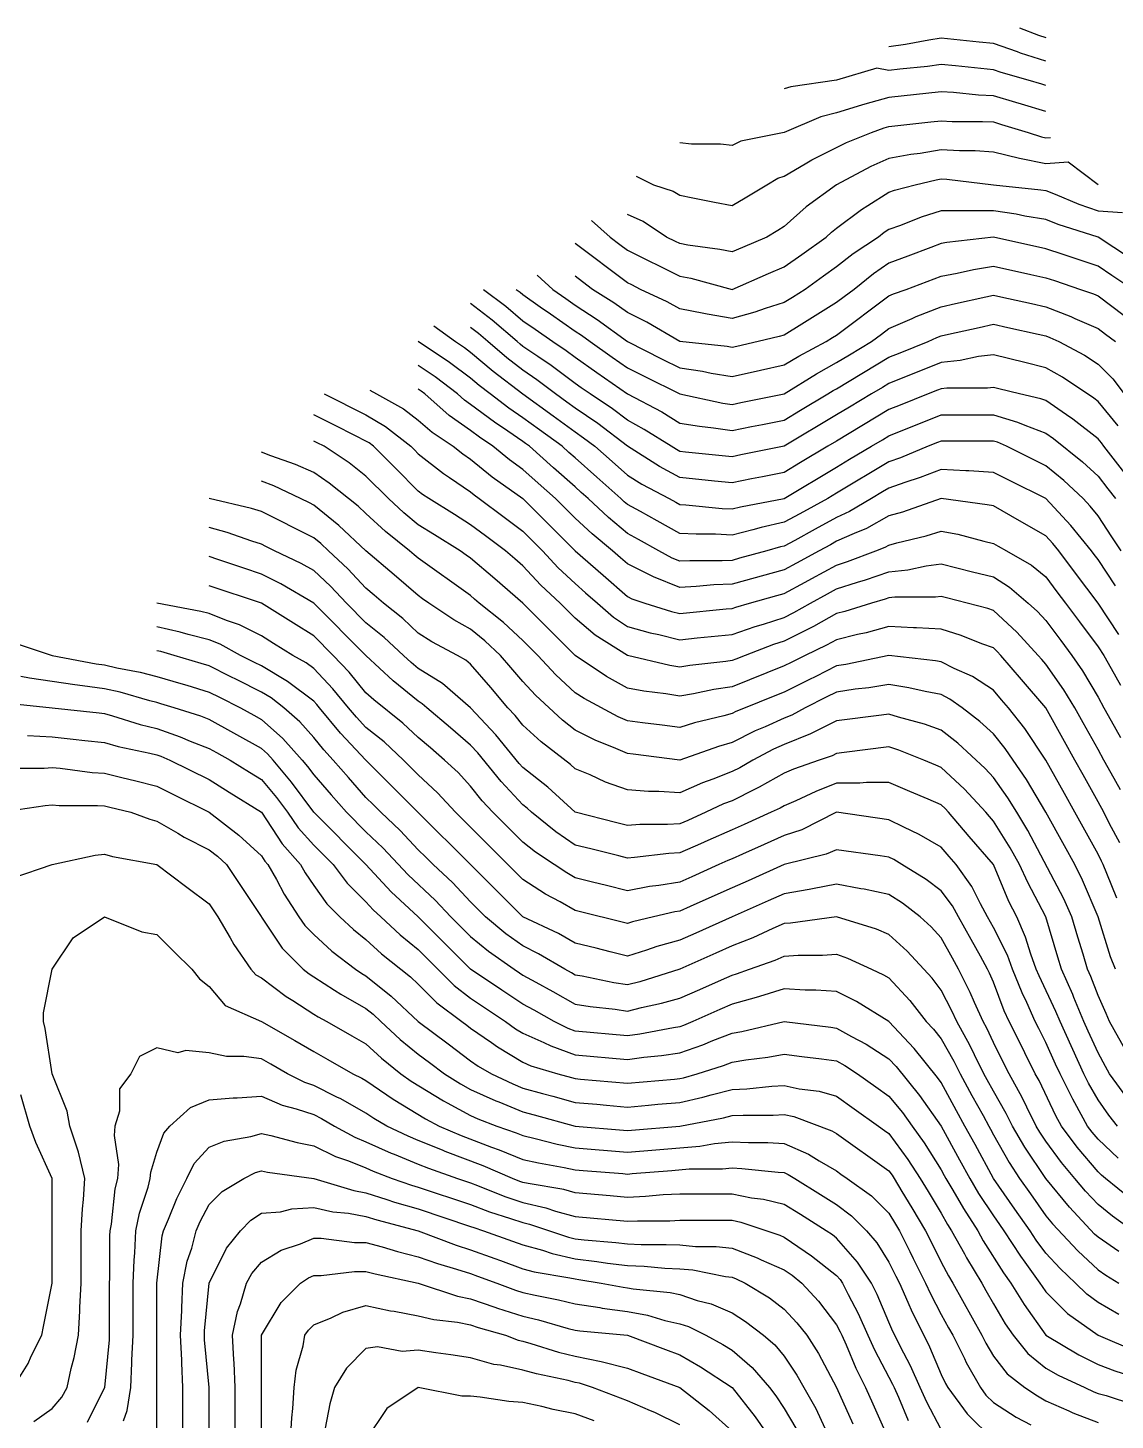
# Model space of a CAD drawing. Header units: inches. Extents: x 794995 to 811195, y 2485918 to 2508058.
# Drawn here: x 803681 to 804305, y 2507260 to 2508058 of the extents above; entities that cross this region are included whole.
import ezdxf

# ---------------------------------------------------------------- set-up
doc = ezdxf.new("R2010")
doc.units = ezdxf.units.IN
doc.header["$MEASUREMENT"] = 0
doc.layers.add('contour', color=7, linetype='Continuous')

msp = doc.modelspace()

# ---------------------------------------------------------------- linework, layer by layer
at = {"layer": 'contour'}
for points in [[(804250.16, 2508058.36), (804261.02, 2508054.22), (804265.16, 2508052.91)], [(804265.16, 2508039.27), (804250.68, 2508043.88), (804249.01, 2508044.52), (804235.16, 2508049.36), (804226.98, 2508050.18), (804205.16, 2508052.36), (804198.1, 2508051.3), (804184.76, 2508048.76), (804175.16, 2508047.45)], [(804265.16, 2508025.36), (804262.85, 2508026.05), (804255.16, 2508028.36), (804239.6, 2508032.81), (804235.16, 2508034.36), (804213.34, 2508036.54), (804205.16, 2508037.36), (804197.33, 2508036.19), (804181.47, 2508034.68), (804175.16, 2508033.82), (804168.24, 2508035.28), (804145.16, 2508028.36), (804118.91, 2508024.61), (804115.16, 2508023.36)], [(804265.16, 2508010.36), (804251.31, 2508014.52), (804248.02, 2508015.5), (804235.16, 2508019.36), (804226.59, 2508019.79), (804212.22, 2508021.3), (804205.16, 2508021.69), (804175.16, 2508018.36), (804161.31, 2508014.52), (804159.44, 2508014.08), (804145.16, 2508009.61), (804136.16, 2508007.36), (804115.16, 2507998.36), (804090.16, 2507993.36), (804085.16, 2507990.86), (804078.49, 2507991.69), (804061.83, 2507991.69), (804055.16, 2507992.36)], [(804030.16, 2507973.36), (804040.16, 2507968.36), (804051.41, 2507964.61), (804055.16, 2507962.36), (804062.66, 2507960.86), (804075.16, 2507958.36), (804085.16, 2507956.36), (804092.66, 2507960.86), (804105.16, 2507968.36), (804111.41, 2507972.11), (804115.16, 2507973.36), (804127.16, 2507980.36), (804130.87, 2507982.65), (804145.16, 2507989.79), (804150.87, 2507992.65), (804165.16, 2507998.36), (804172.55, 2508000.97), (804175.16, 2508001.69), (804199.16, 2508004.36), (804205.16, 2508005.03), (804211.47, 2508004.68), (804228.84, 2508004.68), (804235.16, 2508004.36), (804239.77, 2508002.98), (804255.16, 2507998.36), (804262.66, 2507995.86), (804265.16, 2507995.36), (804267.97, 2507995.55)], [(804295.16, 2507968.36), (804278.02, 2507981.22), (804265.16, 2507980.36), (804250.16, 2507983.36), (804235.16, 2507987.11), (804224.57, 2507987.77), (804215.75, 2507987.77), (804205.16, 2507988.36), (804193.16, 2507986.36), (804187.79, 2507985.73), (804175.16, 2507983.36), (804164.72, 2507978.8), (804145.16, 2507968.36), (804127.79, 2507955.73), (804115.16, 2507944.36), (804111.41, 2507942.11), (804105.16, 2507938.36), (804091.16, 2507932.36), (804085.16, 2507929.79), (804078.1, 2507931.3), (804059.77, 2507933.75), (804055.16, 2507934.61), (804052.66, 2507935.86), (804047.66, 2507938.36), (804034.16, 2507947.36), (804025.16, 2507951.22)], [(804004.63, 2507947.83), (804015.16, 2507938.36), (804020.87, 2507934.08), (804025.16, 2507930.86), (804055.16, 2507915.86), (804061.47, 2507914.68), (804085.16, 2507908.36), (804106.16, 2507917.36), (804115.16, 2507921.22), (804125.16, 2507928.36), (804139.16, 2507938.36), (804142.3, 2507941.22), (804145.16, 2507943.36), (804159.44, 2507954.08), (804163.16, 2507956.36), (804175.16, 2507964.08), (804178.32, 2507965.2), (804190.16, 2507968.36), (804202.3, 2507971.22), (804205.16, 2507971.69), (804208.32, 2507971.52), (804235.16, 2507968.36), (804262.3, 2507965.5), (804265.16, 2507965.03), (804270.61, 2507962.91), (804284.05, 2507957.25), (804295.16, 2507953.36), (804309.22, 2507952.42)], [(804313.16, 2507926.36), (804295.16, 2507938.36), (804272.36, 2507945.56), (804265.16, 2507948.36), (804253.16, 2507950.36), (804248.2, 2507951.4), (804235.16, 2507953.36), (804205.16, 2507953.36), (804193.73, 2507949.79), (804181.83, 2507945.03), (804175.16, 2507942.65), (804172.55, 2507940.97), (804169.16, 2507938.36), (804154.76, 2507928.76), (804145.16, 2507921.22), (804137.66, 2507915.86), (804127.16, 2507908.36), (804119.77, 2507903.75), (804115.16, 2507900.86), (804104.25, 2507897.45), (804098.2, 2507895.32), (804085.16, 2507891.69), (804070.87, 2507894.08), (804069.01, 2507894.52), (804055.16, 2507897.11), (804047.96, 2507901.16), (804032.66, 2507908.36), (804027.66, 2507910.86), (804025.16, 2507912.11), (803995.16, 2507934.61)], [(804315.16, 2507908.36), (804303.16, 2507916.36), (804295.16, 2507921.69), (804282.66, 2507925.86), (804275.16, 2507928.36), (804265.16, 2507931.69), (804235.16, 2507938.36), (804208.32, 2507935.2), (804205.16, 2507934.61), (804199.16, 2507932.36), (804186.07, 2507927.45), (804175.16, 2507923.36), (804166.27, 2507917.25), (804155.16, 2507908.36), (804149.45, 2507904.08), (804145.16, 2507900.86), (804131.31, 2507892.21), (804125.16, 2507888.36), (804115.16, 2507882.11), (804112.3, 2507881.22), (804100.16, 2507878.36), (804087.89, 2507875.63), (804085.16, 2507875.03), (804082.3, 2507875.5), (804055.16, 2507878.36), (804036.27, 2507889.47), (804025.16, 2507895.03), (804017.42, 2507900.62), (804005.16, 2507908.36), (803999.45, 2507912.65), (803995.16, 2507915.86)], [(803973.34, 2507916.54), (803982.3, 2507908.36), (803989.87, 2507903.07), (803995.16, 2507899.36), (804007.89, 2507891.09), (804025.16, 2507878.36), (804045.16, 2507868.36), (804055.16, 2507863.36), (804068.2, 2507861.4), (804073.16, 2507860.36), (804085.16, 2507858.36), (804101.52, 2507862), (804115.16, 2507865.03), (804123.44, 2507870.09), (804139.16, 2507878.36), (804142.85, 2507880.67), (804145.16, 2507882.11), (804175.16, 2507904.61), (804177.77, 2507905.75), (804185.16, 2507908.36), (804205.16, 2507915.86), (804214.39, 2507917.59), (804223.73, 2507919.79), (804235.16, 2507921.69), (804256.59, 2507916.93), (804265.16, 2507915.03), (804270.16, 2507913.36), (804285.16, 2507908.36), (804292.55, 2507905.75), (804295.16, 2507904.61), (804325.16, 2507882.11)], [(803942.66, 2507908.36), (803955.43, 2507898.63), (803965.16, 2507890.36), (803972.22, 2507885.42), (803982.3, 2507878.36), (803990.02, 2507873.22), (803995.16, 2507869.36), (804007.51, 2507860.71), (804025.16, 2507848.36), (804044.81, 2507838.02), (804055.16, 2507831.69), (804066.59, 2507829.79), (804074.57, 2507828.95), (804085.16, 2507827.36), (804096.41, 2507829.61), (804102.66, 2507830.86), (804115.16, 2507833.36), (804124.53, 2507838.99), (804140.16, 2507848.36), (804143.22, 2507850.3), (804145.16, 2507851.36), (804175.16, 2507869.36), (804181.59, 2507871.93), (804197.66, 2507878.36), (804202.76, 2507880.76), (804205.16, 2507881.69), (804209.45, 2507882.65), (804226.98, 2507886.54), (804235.16, 2507888.36), (804243.34, 2507886.54), (804260.87, 2507882.65), (804265.16, 2507881.69), (804267.56, 2507880.76), (804272.66, 2507878.36), (804287.33, 2507870.54), (804295.16, 2507865.5), (804303.73, 2507856.93), (804310.16, 2507848.36)], [(803961.41, 2507908.36), (803963.54, 2507906.74), (803965.16, 2507905.36), (803975.16, 2507898.36), (803981.04, 2507894.24), (803995.16, 2507884.36), (803998.8, 2507882), (804003.73, 2507878.36), (804016.34, 2507869.54), (804025.16, 2507863.36), (804035.16, 2507858.36), (804055.16, 2507848.36), (804079.94, 2507843.14), (804085.16, 2507842.36), (804090.16, 2507843.36), (804115.16, 2507848.36), (804133.55, 2507859.97), (804145.16, 2507866.36), (804152.66, 2507870.86), (804165.16, 2507878.36), (804170.87, 2507882.65), (804175.16, 2507885.86), (804188.49, 2507891.69), (804190.76, 2507892.76), (804205.16, 2507898.36), (804213.34, 2507900.18), (804230.87, 2507904.08), (804235.16, 2507905.03), (804239.45, 2507904.08), (804256.98, 2507900.18), (804265.16, 2507898.36), (804279.56, 2507892.76), (804281.83, 2507891.69), (804295.16, 2507885.86), (804299.45, 2507882.65), (804305.16, 2507878.36)], [(804306.77, 2507829.97), (804295.16, 2507844.08), (804292.76, 2507845.96), (804274.76, 2507857.96), (804265.16, 2507863.36), (804253.16, 2507866.36), (804235.16, 2507870.86), (804226.59, 2507869.79), (804216.07, 2507867.45), (804205.16, 2507866.36), (804192.3, 2507861.22), (804185.16, 2507858.36), (804175.16, 2507854.36), (804171.41, 2507852.11), (804165.16, 2507848.36), (804152.66, 2507840.86), (804145.16, 2507836.36), (804115.16, 2507818.36), (804090.16, 2507813.36), (804085.16, 2507812.36), (804058.49, 2507815.03), (804055.16, 2507815.36), (804053.22, 2507816.43), (804050.16, 2507818.36), (804034.84, 2507828.04), (804025.16, 2507833.36), (804016.59, 2507839.79), (804003.73, 2507848.36), (803998.69, 2507851.89), (803995.16, 2507854.36), (803981.44, 2507864.65), (803973.73, 2507869.79), (803965.16, 2507875.63), (803963.62, 2507876.82), (803961.83, 2507878.36), (803947.47, 2507890.67), (803935.16, 2507900.18)], [(803914.16, 2507887.36), (803926.59, 2507878.36), (803931.73, 2507874.93), (803935.16, 2507872.36), (803948.13, 2507861.33), (803965.16, 2507848.36), (803982.53, 2507835.73), (803995.16, 2507826.54), (804000.02, 2507823.23), (804006.41, 2507818.36), (804016.34, 2507809.54), (804025.16, 2507801.69), (804033.44, 2507796.64), (804049.16, 2507788.36), (804053.02, 2507786.22), (804055.16, 2507785.03), (804058.69, 2507784.83), (804079.44, 2507782.65), (804085.16, 2507782.36), (804089.96, 2507783.56), (804115.16, 2507788.36), (804145.16, 2507806.36), (804152.66, 2507810.86), (804165.16, 2507818.36), (804171.41, 2507822.11), (804175.16, 2507824.36), (804185.16, 2507828.36), (804192.3, 2507831.22), (804205.16, 2507836.36), (804235.16, 2507836.36), (804249.01, 2507832.21), (804253.16, 2507830.36), (804265.16, 2507825.86), (804269.6, 2507822.81), (804286.27, 2507809.47), (804295.16, 2507801.22), (804300.78, 2507793.99), (804305.16, 2507788.36)], [(804321.83, 2507788.36), (804298.49, 2507818.36), (804297.09, 2507820.3), (804295.16, 2507822.65), (804280.76, 2507833.96), (804277.16, 2507836.36), (804265.16, 2507844.61), (804262.43, 2507845.63), (804250.16, 2507848.36), (804238.16, 2507851.36), (804235.16, 2507852.11), (804231.83, 2507851.69), (804208.49, 2507851.69), (804205.16, 2507851.36), (804203.02, 2507850.5), (804197.66, 2507848.36), (804181.59, 2507841.93), (804175.16, 2507839.36), (804145.16, 2507821.36), (804140.16, 2507818.36), (804124.53, 2507808.99), (804115.16, 2507803.36), (804102.66, 2507800.86), (804096.41, 2507799.61), (804085.16, 2507797.36), (804075.16, 2507798.36), (804055.16, 2507800.36), (804043.55, 2507806.75), (804025.16, 2507818.36), (804008.13, 2507831.33), (803995.16, 2507840.18), (803990.42, 2507843.62), (803983.91, 2507848.36), (803973.27, 2507856.47), (803965.16, 2507862), (803955.93, 2507869.13), (803945.16, 2507878.36), (803939.77, 2507882.98), (803935.16, 2507886.54)], [(804308.49, 2507758.36), (804303.16, 2507766.36), (804295.16, 2507778.36), (804290.71, 2507783.92), (804286.59, 2507788.36), (804275.5, 2507798.71), (804265.16, 2507807.11), (804242.66, 2507818.36), (804237.47, 2507820.67), (804235.16, 2507821.36), (804205.16, 2507821.36), (804203.02, 2507820.5), (804197.66, 2507818.36), (804181.83, 2507811.69), (804175.16, 2507809.36), (804145.16, 2507791.36), (804140.16, 2507788.36), (804123.98, 2507779.54), (804115.16, 2507774.72), (804101.83, 2507771.69), (804097.16, 2507770.36), (804085.16, 2507767.36), (804075.69, 2507767.83), (804064.63, 2507767.83), (804055.16, 2507768.36), (804042.3, 2507775.5), (804032.66, 2507780.86), (804025.16, 2507785.03), (804023.34, 2507786.54), (804021.41, 2507788.36), (804007.51, 2507800.71), (803995.16, 2507811.69), (803991.63, 2507814.83), (803987.66, 2507818.36), (803974.63, 2507827.83), (803965.16, 2507834.72), (803957.05, 2507840.25), (803946.41, 2507848.36), (803940.02, 2507853.23), (803935.16, 2507857.36), (803923.16, 2507866.36), (803905.16, 2507878.36)], [(804305.16, 2507738.36), (804295.16, 2507753.36), (804293.02, 2507756.22), (804291.41, 2507758.36), (804279.64, 2507772.84), (804265.16, 2507788.36), (804245.16, 2507798.36), (804235.16, 2507803.36), (804221.04, 2507804.24), (804219.28, 2507804.24), (804205.16, 2507805.03), (804193.16, 2507800.36), (804184.39, 2507797.59), (804175.16, 2507794.36), (804171.41, 2507792.11), (804165.16, 2507788.36), (804152.66, 2507780.86), (804145.16, 2507777.45), (804132.81, 2507770.71), (804121.16, 2507764.36), (804115.16, 2507761.09), (804112.94, 2507760.58), (804105.16, 2507758.36), (804089.45, 2507754.08), (804085.16, 2507752.91), (804079.44, 2507752.65), (804060.87, 2507752.65), (804055.16, 2507752.36), (804050.87, 2507754.08), (804043.16, 2507758.36), (804031.59, 2507764.79), (804025.16, 2507768.36), (804014.25, 2507777.45), (804002.66, 2507788.36), (803998.69, 2507791.89), (803995.16, 2507795.03), (803982.81, 2507806.01), (803968.91, 2507818.36), (803966.74, 2507819.94), (803965.16, 2507821.09), (803956.59, 2507826.93), (803948.87, 2507832.08), (803935.16, 2507842.36), (803931.63, 2507844.83), (803927.66, 2507848.36), (803914.89, 2507858.09), (803905.16, 2507864.72)], [(803851.16, 2507848.36), (803875.16, 2507836.36), (803886.41, 2507829.61), (803900.87, 2507818.36), (803903.02, 2507816.22), (803905.16, 2507814.08), (803919.56, 2507802.76), (803923.16, 2507800.36), (803935.16, 2507792.11), (803937.23, 2507790.43), (803940.16, 2507788.36), (803954.45, 2507777.65), (803965.16, 2507769.61), (803976.41, 2507758.36), (803985.48, 2507748.68), (803995.16, 2507739.61), (804001.16, 2507734.36), (804008.02, 2507728.36), (804017.16, 2507720.36), (804025.16, 2507715.03), (804038.2, 2507711.4), (804043.16, 2507710.36), (804055.16, 2507707.36), (804065.16, 2507708.36), (804085.16, 2507710.36), (804098.49, 2507715.03), (804103.16, 2507716.36), (804115.16, 2507720.18), (804120.61, 2507722.91), (804130.16, 2507728.36), (804139.87, 2507733.66), (804145.16, 2507736.54), (804157.16, 2507740.36), (804161.83, 2507741.69), (804175.16, 2507746.36), (804186.07, 2507747.45), (804196.59, 2507749.79), (804205.16, 2507750.86), (804223.16, 2507746.36), (804235.16, 2507743.36), (804244.39, 2507737.59), (804255.16, 2507728.36), (804260.36, 2507723.56), (804265.16, 2507718.36), (804273.73, 2507706.93), (804280.16, 2507698.36), (804286.27, 2507689.47), (804295.16, 2507674.36), (804298.49, 2507668.36), (804302.66, 2507660.86), (804308.02, 2507651.22)], [(803877.3, 2507850.5), (803881.16, 2507848.36), (803896.59, 2507839.79), (803905.16, 2507833.36), (803913.16, 2507826.36), (803925.16, 2507818.36), (803930.71, 2507813.92), (803935.16, 2507810.86), (803947.57, 2507800.78), (803965.16, 2507788.36), (803995.16, 2507758.36), (804011.16, 2507744.36), (804025.16, 2507732.11), (804027.66, 2507730.86), (804035.16, 2507728.36), (804050.36, 2507723.56), (804055.16, 2507722.36), (804081.83, 2507725.03), (804085.16, 2507725.36), (804087.38, 2507726.14), (804095.16, 2507728.36), (804110.87, 2507732.65), (804115.16, 2507733.82), (804127.16, 2507740.36), (804131.04, 2507742.48), (804145.16, 2507750.18), (804151.37, 2507752.15), (804167.66, 2507758.36), (804173.02, 2507760.5), (804175.16, 2507761.69), (804179.77, 2507762.98), (804196.59, 2507766.93), (804205.16, 2507769.61), (804214.63, 2507767.83), (804229.7, 2507763.82), (804235.16, 2507762.65), (804237.89, 2507761.09), (804242.66, 2507758.36), (804256.98, 2507750.18), (804265.16, 2507743.36), (804271.59, 2507734.79), (804276.41, 2507728.36), (804284.45, 2507717.65), (804295.16, 2507703.36), (804298.49, 2507698.36), (804302.66, 2507690.86), (804308.02, 2507681.22)], [(804307.16, 2507710.36), (804295.16, 2507728.36), (804282.3, 2507745.5), (804272.66, 2507758.36), (804269.3, 2507762.5), (804265.16, 2507766.93), (804251.52, 2507774.72), (804245.16, 2507778.36), (804235.16, 2507784.08), (804231.63, 2507784.83), (804205.16, 2507788.36), (804182.98, 2507780.54), (804175.16, 2507778.36), (804162.3, 2507771.22), (804155.16, 2507768.36), (804145.16, 2507763.82), (804141.63, 2507761.89), (804135.16, 2507758.36), (804122.22, 2507751.3), (804115.16, 2507747.45), (804085.16, 2507739.27), (804074.72, 2507738.8), (804064.63, 2507737.83), (804055.16, 2507737.36), (804040.16, 2507743.36), (804025.16, 2507750.86), (804021.16, 2507754.36), (804016.59, 2507758.36), (804004.84, 2507768.04), (803995.16, 2507777.11), (803983.91, 2507788.36), (803973.98, 2507797.18), (803965.16, 2507805.03), (803957.42, 2507810.62), (803948.02, 2507818.36), (803940.3, 2507823.5), (803935.16, 2507827.36), (803922.81, 2507836.01), (803908.91, 2507848.36), (803906.78, 2507849.98), (803905.16, 2507851.09)], [(804308.02, 2507621.22), (804302.66, 2507630.86), (804298.49, 2507638.36), (804295.16, 2507644.36), (804286.59, 2507659.79), (804281.83, 2507668.36), (804275.5, 2507678.71), (804265.16, 2507693.36), (804262.85, 2507696.05), (804260.87, 2507698.36), (804248.49, 2507711.69), (804235.16, 2507724.08), (804232, 2507725.2), (804220.16, 2507728.36), (804208.16, 2507731.36), (804205.16, 2507732.11), (804201.83, 2507731.69), (804178.49, 2507731.69), (804175.16, 2507731.36), (804172.94, 2507730.58), (804165.16, 2507728.36), (804149.96, 2507723.56), (804145.16, 2507722.36), (804131.83, 2507715.03), (804129.7, 2507713.82), (804115.16, 2507706.54), (804108.95, 2507704.57), (804092.66, 2507698.36), (804087.3, 2507696.22), (804085.16, 2507695.36), (804081.63, 2507694.83), (804060.87, 2507692.65), (804055.16, 2507691.69), (804049.44, 2507692.65), (804025.16, 2507698.36), (804006.7, 2507709.9), (803995.16, 2507719.79), (803990.87, 2507724.08), (803986.59, 2507728.36), (803975.5, 2507738.71), (803965.16, 2507749.79), (803960.54, 2507753.75), (803955.16, 2507758.36), (803943.73, 2507766.93), (803935.16, 2507773.36), (803925.93, 2507779.13), (803911.16, 2507788.36), (803907.56, 2507790.76), (803905.16, 2507792.65), (803892.3, 2507805.5), (803879.45, 2507818.36), (803877.03, 2507820.24), (803875.16, 2507821.36), (803869.16, 2507824.36), (803857.16, 2507830.36), (803845.16, 2507836.36)], [(804307.57, 2507590.78), (804301.83, 2507601.69), (804298.49, 2507608.36), (804295.16, 2507614.36), (804286.59, 2507629.79), (804281.83, 2507638.36), (804275.87, 2507649.08), (804265.16, 2507668.36), (804251.31, 2507684.52), (804239.45, 2507698.36), (804237.38, 2507700.58), (804235.16, 2507702.65), (804228.49, 2507705.03), (804216.59, 2507709.79), (804205.16, 2507713.36), (804191.04, 2507714.24), (804189.28, 2507714.24), (804175.16, 2507715.03), (804162.12, 2507711.4), (804157.16, 2507710.36), (804145.16, 2507707.36), (804139.35, 2507704.17), (804127.16, 2507698.36), (804119.16, 2507694.36), (804115.16, 2507692.36), (804105.16, 2507688.36), (804085.16, 2507680.36), (804074.72, 2507678.8), (804063.16, 2507676.36), (804055.16, 2507675.03), (804047.16, 2507676.36), (804034.63, 2507677.84), (804025.16, 2507679.61), (804013.16, 2507686.36), (803995.16, 2507698.36), (803965.16, 2507728.36), (803949.01, 2507742.21), (803935.16, 2507754.08), (803932.66, 2507755.86), (803929.16, 2507758.36), (803914.39, 2507767.59), (803905.16, 2507773.36), (803896.88, 2507780.09), (803888.02, 2507788.36), (803875.16, 2507801.22), (803865.56, 2507808.76), (803851.16, 2507818.36), (803847.16, 2507820.36), (803845.16, 2507821.36)], [(804305.87, 2507559.08), (804300.16, 2507573.36), (804298.16, 2507578.36), (804297.23, 2507580.43), (804295.16, 2507584.36), (804286.59, 2507599.79), (804281.83, 2507608.36), (804275.87, 2507619.08), (804265.16, 2507638.36), (804253.16, 2507656.36), (804243.73, 2507668.36), (804239.77, 2507672.98), (804235.16, 2507678.36), (804223.16, 2507686.36), (804212.66, 2507690.86), (804205.16, 2507694.61), (804202, 2507695.2), (804175.16, 2507698.36), (804150.38, 2507693.14), (804145.16, 2507692.36), (804133.16, 2507686.36), (804129.16, 2507684.36), (804115.16, 2507677.36), (804108.73, 2507674.79), (804092.66, 2507668.36), (804087.38, 2507666.14), (804085.16, 2507665.03), (804080.54, 2507663.75), (804063.73, 2507659.79), (804055.16, 2507657.11), (804045.16, 2507658.36), (804033.73, 2507659.79), (804025.16, 2507660.86), (804019.94, 2507663.14), (804000.38, 2507673.58), (803995.16, 2507676.93), (803984.05, 2507687.25), (803973.73, 2507698.36), (803969.45, 2507702.65), (803965.16, 2507706.93), (803954.05, 2507717.25), (803940.16, 2507728.36), (803937.47, 2507730.67), (803935.16, 2507732.65), (803905.16, 2507754.08), (803902.85, 2507756.05), (803900.16, 2507758.36), (803886.27, 2507769.47), (803875.16, 2507779.79), (803870.71, 2507783.92), (803854.05, 2507797.25), (803845.16, 2507803.36), (803834.72, 2507807.93), (803820.61, 2507812.91), (803815.16, 2507815.03)], [(804305.16, 2507518.36), (804302.36, 2507525.56), (804295.16, 2507548.36), (804286.27, 2507569.47), (804281.83, 2507578.36), (804275.87, 2507589.08), (804265.16, 2507608.36), (804254.05, 2507627.25), (804246.41, 2507638.36), (804241.83, 2507645.03), (804235.16, 2507653.36), (804227.33, 2507660.54), (804217.16, 2507668.36), (804210.16, 2507673.36), (804205.16, 2507675.86), (804195.93, 2507677.59), (804186.59, 2507679.79), (804175.16, 2507681.69), (804163.73, 2507679.79), (804155.75, 2507678.95), (804145.16, 2507677.36), (804139.16, 2507674.36), (804127.16, 2507668.36), (804119.45, 2507664.08), (804115.16, 2507662.36), (804104.25, 2507657.45), (804098.49, 2507655.03), (804085.16, 2507648.36), (804077.33, 2507646.19), (804055.16, 2507638.36), (804028.49, 2507641.69), (804025.16, 2507642.11), (804018.49, 2507645.03), (804006.59, 2507649.79), (803995.16, 2507655.5), (803987.96, 2507661.16), (803972.36, 2507675.56), (803965.16, 2507683.36), (803958.24, 2507691.44), (803952.3, 2507698.36), (803943.44, 2507706.64), (803935.16, 2507713.36), (803925.56, 2507718.76), (803911.16, 2507728.36), (803907.66, 2507730.86), (803905.16, 2507732.65), (803891.31, 2507744.52), (803875.16, 2507758.36), (803859.64, 2507772.84), (803845.16, 2507784.61), (803842.66, 2507785.86), (803837.66, 2507788.36), (803822.36, 2507795.56), (803815.16, 2507798.36)], [(804318.49, 2507458.36), (804301.83, 2507488.36), (804299.77, 2507492.98), (804295.16, 2507503.36), (804291.02, 2507514.22), (804289.16, 2507518.36), (804286.59, 2507526.93), (804283.62, 2507536.82), (804280.16, 2507548.36), (804275.5, 2507558.71), (804254.81, 2507598.02), (804248.49, 2507608.36), (804243.44, 2507616.64), (804235.16, 2507628.36), (804230.36, 2507633.56), (804214.76, 2507647.96), (804205.16, 2507655.5), (804195.69, 2507658.89), (804180.61, 2507662.91), (804175.16, 2507664.61), (804170.87, 2507664.08), (804145.16, 2507660.86), (804130.16, 2507653.36), (804115.16, 2507647.36), (804108.95, 2507644.57), (804097.16, 2507638.36), (804089.6, 2507633.92), (804085.16, 2507631.69), (804074.25, 2507627.45), (804068.2, 2507625.32), (804055.16, 2507619.61), (804043.16, 2507620.36), (804037.16, 2507620.36), (804025.16, 2507621.22), (804012.53, 2507625.73), (804003.73, 2507629.79), (803995.16, 2507633.36), (803992.55, 2507635.75), (803975.59, 2507648.8), (803965.16, 2507658.36), (803960.71, 2507663.92), (803956.59, 2507668.36), (803946.7, 2507679.9), (803935.16, 2507693.36), (803932.43, 2507695.63), (803927.66, 2507698.36), (803912.98, 2507706.19), (803905.16, 2507711.22), (803896.27, 2507719.47), (803885.16, 2507728.36), (803879.77, 2507732.98), (803875.16, 2507736.93), (803864.81, 2507748.02), (803853.73, 2507758.36), (803849.3, 2507762.5), (803845.16, 2507765.86), (803815.16, 2507780.86), (803809.44, 2507782.65), (803785.16, 2507788.36)], [(804311.61, 2507444.81), (804301.83, 2507458.36), (804299.45, 2507462.65), (804295.16, 2507470.36), (804289.53, 2507482.74), (804286.98, 2507488.36), (804281.31, 2507502.21), (804280.68, 2507503.88), (804274.16, 2507518.36), (804272.08, 2507525.28), (804265.16, 2507548.36), (804254.81, 2507568.02), (804250.16, 2507578.36), (804244.84, 2507588.04), (804235.16, 2507603.36), (804232.85, 2507606.05), (804230.87, 2507608.36), (804218.49, 2507621.69), (804205.16, 2507634.08), (804202.16, 2507635.36), (804195.16, 2507638.36), (804180.87, 2507644.08), (804175.16, 2507645.86), (804149.45, 2507642.65), (804145.16, 2507642.11), (804142.66, 2507640.86), (804135.16, 2507638.36), (804120.38, 2507633.14), (804115.16, 2507630.86), (804100.76, 2507622.76), (804098.49, 2507621.69), (804085.16, 2507615.03), (804080.36, 2507613.16), (804070.16, 2507608.36), (804059.77, 2507603.75), (804055.16, 2507601.69), (804048.1, 2507601.3), (804032.22, 2507601.3), (804025.16, 2507600.86), (804019.16, 2507602.36), (803995.16, 2507608.36), (803979.56, 2507622.76), (803965.16, 2507634.08), (803963.09, 2507636.29), (803949.64, 2507652.84), (803935.16, 2507668.36), (803919.01, 2507682.21), (803905.16, 2507690.86), (803901.02, 2507694.22), (803896.59, 2507698.36), (803885.5, 2507708.71), (803875.16, 2507717.11), (803863.91, 2507728.36), (803854.84, 2507738.04), (803845.16, 2507747.11), (803837.96, 2507751.16), (803822.66, 2507758.36), (803817.66, 2507760.86), (803815.16, 2507762.11), (803809.7, 2507763.82), (803795.59, 2507768.8), (803785.16, 2507771.69)], [(804306.41, 2507428.36), (804301.37, 2507434.57), (804295.16, 2507443.36), (804289.7, 2507452.91), (804286.98, 2507458.36), (804273.34, 2507488.36), (804270.97, 2507494.17), (804261.29, 2507514.49), (804259.7, 2507518.36), (804256.59, 2507526.93), (804253.62, 2507536.82), (804248.49, 2507548.36), (804244.05, 2507557.25), (804235.16, 2507578.36), (804221.31, 2507594.52), (804209.45, 2507608.36), (804207.38, 2507610.58), (804205.16, 2507612.65), (804197.66, 2507615.86), (804187.16, 2507620.36), (804175.16, 2507625.5), (804162.3, 2507625.5), (804158.49, 2507625.03), (804145.16, 2507625.03), (804133.16, 2507620.36), (804121.83, 2507615.03), (804115.16, 2507612.11), (804112.76, 2507610.76), (804107.66, 2507608.36), (804092.08, 2507601.44), (804085.16, 2507598.36), (804071.31, 2507592.21), (804067.16, 2507590.36), (804055.16, 2507585.03), (804048.84, 2507584.68), (804029.16, 2507582.36), (804025.16, 2507582.11), (804020.16, 2507583.36), (804004.16, 2507587.36), (803995.16, 2507589.61), (803984.05, 2507597.25), (803970.16, 2507608.36), (803967.56, 2507610.76), (803965.16, 2507612.65), (803952.74, 2507625.95), (803939.3, 2507642.5), (803935.16, 2507646.93), (803923.62, 2507656.82), (803910.16, 2507668.36), (803907.47, 2507670.67), (803905.16, 2507672.11), (803890.68, 2507683.88), (803875.16, 2507698.36), (803845.16, 2507728.36), (803826.27, 2507739.47), (803815.16, 2507745.03), (803805.16, 2507748.36), (803790.16, 2507753.36), (803785.16, 2507755.03)], [(804306.77, 2507409.97), (804295.16, 2507420.86), (804291.73, 2507424.93), (804289.16, 2507428.36), (804281.83, 2507441.69), (804280.61, 2507443.82), (804273.34, 2507458.36), (804270.78, 2507463.99), (804265.16, 2507476.36), (804261.16, 2507484.36), (804259.16, 2507488.36), (804254.25, 2507499.27), (804251.61, 2507504.81), (804246.07, 2507518.36), (804243.16, 2507526.36), (804235.16, 2507542.36), (804231.83, 2507548.36), (804227.66, 2507555.86), (804222.66, 2507565.86), (804213.73, 2507578.36), (804209.77, 2507582.98), (804205.16, 2507588.36), (804192.53, 2507595.73), (804183.73, 2507599.79), (804175.16, 2507604.08), (804145.16, 2507608.36), (804125.16, 2507598.36), (804115.16, 2507595.03), (804103.62, 2507589.9), (804091.16, 2507584.36), (804085.16, 2507581.69), (804082.85, 2507580.67), (804077.66, 2507578.36), (804062.08, 2507571.44), (804055.16, 2507568.36), (804043.16, 2507566.36), (804037.79, 2507565.73), (804025.16, 2507563.36), (804013.16, 2507566.36), (804005.16, 2507568.36), (803995.16, 2507570.86), (803990.36, 2507573.56), (803983.16, 2507578.36), (803972.36, 2507585.56), (803965.16, 2507591.22), (803948.02, 2507608.36), (803941.83, 2507615.03), (803935.16, 2507623.36), (803927.96, 2507631.16), (803920.16, 2507638.36), (803912.08, 2507645.28), (803905.16, 2507651.22), (803896.27, 2507659.47), (803879.6, 2507672.81), (803875.16, 2507676.93), (803865.48, 2507688.68), (803856.41, 2507698.36), (803845.16, 2507709.61), (803833.62, 2507716.82), (803815.16, 2507728.36), (803785.16, 2507738.36)], [(804313.55, 2507386.75), (804299.45, 2507398.36), (804297.09, 2507400.3), (804295.16, 2507402.11), (804283.16, 2507416.36), (804274.16, 2507428.36), (804270.97, 2507434.17), (804261.29, 2507454.49), (804259.16, 2507458.36), (804253.16, 2507470.36), (804251.16, 2507474.36), (804244.16, 2507488.36), (804241.37, 2507494.57), (804235.16, 2507510.86), (804232.94, 2507516.14), (804231.83, 2507518.36), (804227.66, 2507525.86), (804222.3, 2507535.5), (804215.16, 2507548.36), (804211.59, 2507554.79), (804205.16, 2507563.36), (804196.59, 2507569.79), (804182.66, 2507578.36), (804178.02, 2507581.22), (804175.16, 2507582.65), (804170.16, 2507583.36), (804145.16, 2507586.93), (804139.16, 2507584.36), (804115.16, 2507578.36), (804094.39, 2507569.13), (804085.16, 2507565.03), (804073.62, 2507559.9), (804061.16, 2507554.36), (804055.16, 2507551.69), (804052.3, 2507551.22), (804040.16, 2507548.36), (804028.02, 2507545.5), (804025.16, 2507544.61), (804022.16, 2507545.36), (803998.16, 2507551.36), (803995.16, 2507552.11), (803986.59, 2507556.93), (803978.2, 2507561.4), (803965.16, 2507569.79), (803960.87, 2507574.08), (803956.59, 2507578.36), (803945.87, 2507589.08), (803935.16, 2507599.79), (803930.87, 2507604.08), (803926.59, 2507608.36), (803916.27, 2507619.47), (803905.16, 2507629.79), (803900.87, 2507634.08), (803896.59, 2507638.36), (803885.5, 2507648.71), (803875.16, 2507657.11), (803869.7, 2507662.91), (803865.16, 2507668.36), (803856.07, 2507679.27), (803845.16, 2507690.86), (803840.87, 2507694.08), (803833.16, 2507698.36), (803822.08, 2507705.28), (803815.16, 2507709.61), (803802.66, 2507715.86), (803795.16, 2507718.36), (803785.16, 2507722.36), (803780.36, 2507723.56), (803755.16, 2507728.36)], [(804315.16, 2507368.36), (804303.44, 2507376.64), (804295.16, 2507383.36), (804287.89, 2507391.09), (804281.83, 2507398.36), (804274.25, 2507407.45), (804265.16, 2507419.79), (804261.73, 2507424.93), (804259.7, 2507428.36), (804254.25, 2507439.27), (804251.61, 2507444.81), (804244.16, 2507458.36), (804241.16, 2507464.36), (804235.16, 2507476.36), (804231.29, 2507484.49), (804229.16, 2507488.36), (804224.25, 2507499.27), (804221.83, 2507505.03), (804215.16, 2507518.36), (804211.59, 2507524.79), (804205.16, 2507536.36), (804199.44, 2507542.65), (804193.16, 2507548.36), (804182.98, 2507556.19), (804175.16, 2507561.22), (804161.04, 2507564.24), (804159.01, 2507564.52), (804145.16, 2507567.11), (804131.31, 2507564.52), (804129.44, 2507564.08), (804115.16, 2507561.69), (804105.93, 2507557.59), (804085.16, 2507548.36), (804064.39, 2507539.13), (804055.16, 2507535.03), (804042.12, 2507531.4), (804036.07, 2507529.27), (804025.16, 2507525.86), (804015.16, 2507528.36), (804007.16, 2507530.36), (803995.16, 2507533.36), (803985.56, 2507538.76), (803965.16, 2507548.36), (803875.16, 2507638.36), (803860.61, 2507653.82), (803848.49, 2507668.36), (803846.98, 2507670.18), (803845.16, 2507672.11), (803830.16, 2507683.36), (803815.16, 2507692.36), (803811.16, 2507694.36), (803803.16, 2507698.36), (803791.59, 2507704.79), (803785.16, 2507707.36), (803773.16, 2507710.36), (803768.49, 2507711.69), (803755.16, 2507714.72)], [(803672.66, 2507705.86), (803695.16, 2507698.36), (803720.36, 2507693.56), (803725.16, 2507692.91), (803732.22, 2507691.3), (803745.56, 2507688.76), (803755.16, 2507686.36), (803769.01, 2507682.21), (803772.3, 2507681.22), (803785.16, 2507677.36), (803791.16, 2507674.36), (803803.16, 2507668.36), (803810.87, 2507664.08), (803815.16, 2507661.69), (803827.51, 2507650.71), (803838.49, 2507638.36), (803841.52, 2507634.72), (803845.16, 2507629.79), (803855.16, 2507618.36), (803863.91, 2507608.36), (803875.16, 2507597.11), (803884.84, 2507588.04), (803899.35, 2507572.55), (803914.84, 2507558.04), (803923.91, 2507548.36), (803935.16, 2507537.11), (803945.5, 2507528.71), (803960.16, 2507518.36), (803963.16, 2507516.36), (803965.16, 2507515.03), (803972.66, 2507510.86), (803982.3, 2507505.5), (803995.16, 2507498.36), (804003.73, 2507496.93), (804018.1, 2507495.42), (804025.16, 2507494.36), (804033.16, 2507496.36), (804044.72, 2507498.8), (804055.16, 2507501.69), (804066.7, 2507506.82), (804079.16, 2507512.36), (804085.16, 2507515.03), (804087.77, 2507515.75), (804095.16, 2507518.36), (804109.94, 2507523.58), (804115.16, 2507525.86), (804123.16, 2507526.36), (804137.16, 2507526.36), (804145.16, 2507526.93), (804151.47, 2507524.68), (804165.16, 2507518.36), (804172, 2507515.2), (804175.16, 2507513.36), (804187.16, 2507500.36), (804196.59, 2507488.36), (804200.71, 2507483.92), (804205.16, 2507478.36), (804212.43, 2507465.63), (804216.07, 2507458.36), (804222.81, 2507446.01), (804229.16, 2507434.36), (804232.43, 2507428.36), (804233.39, 2507426.6), (804235.16, 2507423.36), (804244.25, 2507407.45), (804250.16, 2507398.36), (804256.34, 2507389.54), (804265.16, 2507376.93), (804269.03, 2507372.23), (804283.55, 2507356.75), (804295.16, 2507345.86), (804299.6, 2507342.81), (804307.16, 2507338.36)], [(804307.16, 2507356.36), (804295.16, 2507364.61), (804293.22, 2507366.43), (804278.71, 2507381.91), (804265.16, 2507398.36), (804253.16, 2507416.36), (804246.07, 2507428.36), (804242.43, 2507435.63), (804235.16, 2507448.36), (804231.63, 2507454.83), (804229.7, 2507458.36), (804224.25, 2507469.27), (804221.61, 2507474.81), (804214.16, 2507488.36), (804211.37, 2507494.57), (804205.16, 2507506.36), (804199.94, 2507513.14), (804185.59, 2507528.8), (804175.16, 2507538.36), (804168.1, 2507541.3), (804145.16, 2507548.36), (804118.69, 2507544.83), (804115.16, 2507544.61), (804108.49, 2507541.69), (804097.16, 2507536.36), (804085.16, 2507531.69), (804075.93, 2507527.59), (804055.16, 2507518.36), (804032.36, 2507511.16), (804025.16, 2507509.36), (804017.33, 2507510.54), (803999.16, 2507514.36), (803995.16, 2507515.03), (803993.02, 2507516.22), (803989.16, 2507518.36), (803974.05, 2507527.25), (803965.16, 2507531.69), (803955.48, 2507538.68), (803943.73, 2507548.36), (803939.45, 2507552.65), (803935.16, 2507556.93), (803924.81, 2507568.02), (803913.73, 2507578.36), (803909.45, 2507582.65), (803905.16, 2507586.93), (803894.81, 2507598.02), (803883.73, 2507608.36), (803879.45, 2507612.65), (803875.16, 2507616.93), (803865.16, 2507628.36), (803856.41, 2507638.36), (803850.97, 2507644.17), (803845.16, 2507651.22), (803837.16, 2507660.36), (803828.02, 2507668.36), (803820.78, 2507673.99), (803815.16, 2507677.36), (803801.16, 2507684.36), (803797.16, 2507686.36), (803785.16, 2507692.36), (803780.54, 2507693.75), (803765.16, 2507698.36), (803757.38, 2507700.58), (803755.16, 2507701.09)], [(804307.16, 2507320.36), (804295.16, 2507327.11), (804288.73, 2507331.93), (804282.3, 2507338.36), (804273.44, 2507346.64), (804265.16, 2507355.5), (804259.7, 2507362.91), (804256.16, 2507368.36), (804247.51, 2507380.71), (804235.16, 2507398.36), (804224.57, 2507417.77), (804218.79, 2507428.36), (804213.98, 2507437.18), (804205.16, 2507453.36), (804203.09, 2507456.29), (804189.64, 2507472.84), (804175.16, 2507488.36), (804156.59, 2507499.79), (804145.16, 2507505.5), (804133.16, 2507506.36), (804127.16, 2507506.36), (804115.16, 2507507.11), (804100.87, 2507502.65), (804099.01, 2507502.21), (804085.16, 2507498.36), (804078.24, 2507495.28), (804062.66, 2507488.36), (804057.38, 2507486.14), (804055.16, 2507485.36), (804051.63, 2507484.83), (804032.36, 2507481.16), (804025.16, 2507480.18), (803995.16, 2507482.91), (803991.16, 2507484.36), (803983.16, 2507488.36), (803971.59, 2507494.79), (803965.16, 2507498.36), (803953.16, 2507506.36), (803935.16, 2507518.36), (803905.16, 2507548.36), (803889.64, 2507562.84), (803875.16, 2507578.36), (803845.16, 2507608.36), (803832.43, 2507625.63), (803821.83, 2507638.36), (803818.69, 2507641.89), (803815.16, 2507645.03), (803785.16, 2507661.69), (803780.36, 2507663.56), (803765.16, 2507668.36), (803757.47, 2507670.67), (803755.16, 2507671.36), (803751.16, 2507672.36), (803734.05, 2507677.25), (803725.16, 2507679.27), (803712.53, 2507680.99), (803708.2, 2507681.4), (803682.12, 2507685.32), (803677.16, 2507686.36)], [(803668.02, 2507671.22), (803695.16, 2507668.36), (803722.16, 2507665.36), (803725.16, 2507665.03), (803729.77, 2507663.75), (803745.56, 2507658.76), (803755.16, 2507656.36), (803768.49, 2507651.69), (803774.25, 2507649.27), (803785.16, 2507645.03), (803789.45, 2507642.65), (803797.16, 2507638.36), (803808.24, 2507631.44), (803815.16, 2507627.11), (803823.73, 2507616.93), (803830.16, 2507608.36), (803836.34, 2507599.54), (803845.16, 2507589.61), (803856.41, 2507578.36), (803864.45, 2507567.65), (803875.16, 2507556.93), (803879.3, 2507552.5), (803883.73, 2507548.36), (803894.81, 2507538.02), (803905.16, 2507529.61), (803925.78, 2507508.99), (803935.16, 2507501.69), (803943.16, 2507496.36), (803955.16, 2507488.36), (803961.02, 2507484.22), (803965.16, 2507481.69), (803977.16, 2507476.36), (803981.16, 2507474.36), (803995.16, 2507469.27), (804025.16, 2507466.54), (804034.63, 2507467.84), (804044.72, 2507468.8), (804055.16, 2507470.36), (804068.49, 2507475.03), (804074.25, 2507477.45), (804085.16, 2507481.69), (804090.87, 2507482.65), (804115.16, 2507488.36), (804141.83, 2507485.03), (804145.16, 2507484.61), (804153.73, 2507479.79), (804162.12, 2507475.32), (804175.16, 2507466.93), (804179.3, 2507462.5), (804192.74, 2507445.95), (804205.16, 2507428.36), (804215.75, 2507408.95), (804221.52, 2507398.36), (804226.59, 2507389.79), (804235.16, 2507376.93), (804238.69, 2507371.89), (804241.16, 2507368.36), (804250.61, 2507353.82), (804253.16, 2507350.36), (804261.83, 2507338.36), (804263.09, 2507336.29), (804265.16, 2507333.36), (804277.66, 2507320.86), (804295.16, 2507308.36), (804316.27, 2507299.47)], [(803681.04, 2507652.48), (803695.16, 2507651.69), (803707.16, 2507650.36), (803713.91, 2507649.61), (803725.16, 2507648.36), (803732.98, 2507646.19), (803751.16, 2507642.36), (803755.16, 2507641.36), (803757.38, 2507640.58), (803762.66, 2507638.36), (803785.16, 2507627.11), (803796.7, 2507619.9), (803815.16, 2507608.36), (803827.16, 2507590.36), (803837.66, 2507578.36), (803840.36, 2507573.56), (803845.16, 2507566.36), (803852.66, 2507555.86), (803860.16, 2507548.36), (803867.96, 2507541.16), (803875.16, 2507535.5), (803884.05, 2507527.25), (803900.71, 2507513.92), (803905.16, 2507509.79), (803915.87, 2507499.08), (803930.16, 2507488.36), (803933.02, 2507486.22), (803935.16, 2507484.61), (803947.16, 2507476.36), (803950.68, 2507473.88), (803965.16, 2507465.03), (803969.77, 2507462.98), (803985.16, 2507458.36), (803993.02, 2507456.22), (803995.16, 2507455.63), (803998.16, 2507455.36), (804025.16, 2507452.91), (804052.16, 2507455.36), (804055.16, 2507455.63), (804057.38, 2507456.14), (804065.16, 2507458.36), (804080.36, 2507463.16), (804085.16, 2507465.03), (804093.16, 2507466.36), (804105.69, 2507467.84), (804115.16, 2507469.61), (804125.16, 2507468.36), (804136.59, 2507466.93), (804145.16, 2507465.86), (804149.96, 2507463.16), (804157.16, 2507458.36), (804167.66, 2507450.86), (804175.16, 2507445.5), (804182.9, 2507436.1), (804188.49, 2507428.36), (804195.48, 2507418.68), (804205.16, 2507403.36), (804206.92, 2507400.13), (804207.89, 2507398.36), (804211.83, 2507391.69), (804217.89, 2507381.09), (804226.16, 2507368.36), (804229.35, 2507362.55), (804240.97, 2507344.17), (804245.16, 2507338.36), (804252.74, 2507325.95), (804265.16, 2507308.36), (804284.05, 2507297.25), (804295.16, 2507291.69), (804304.76, 2507287.96), (804320.54, 2507282.98)], [(803669.77, 2507633.75), (803690.54, 2507633.75), (803695.16, 2507634.08), (803699.77, 2507633.75), (803718.1, 2507631.3), (803725.16, 2507630.86), (803735.16, 2507628.36), (803743.16, 2507626.36), (803755.16, 2507623.36), (803765.16, 2507618.36), (803785.16, 2507608.36), (803802.12, 2507595.32), (803815.16, 2507583.36), (803817.16, 2507580.36), (803818.91, 2507578.36), (803823.73, 2507569.79), (803828.2, 2507561.4), (803836.59, 2507548.36), (803840.16, 2507543.36), (803845.16, 2507538.36), (803855.59, 2507528.8), (803869.16, 2507518.36), (803872.76, 2507515.96), (803875.16, 2507514.61), (803889.64, 2507502.84), (803905.16, 2507488.36), (803922.3, 2507475.5), (803935.16, 2507465.86), (803939.6, 2507462.81), (803947.16, 2507458.36), (803959.35, 2507452.55), (803965.16, 2507450.18), (803976.41, 2507447.11), (803982.3, 2507445.5), (803995.16, 2507442), (804007.66, 2507440.86), (804013.16, 2507440.36), (804025.16, 2507439.27), (804037.16, 2507440.36), (804042.66, 2507440.86), (804055.16, 2507442), (804068.49, 2507445.03), (804073.16, 2507446.36), (804085.16, 2507449.36), (804093.73, 2507449.79), (804108.1, 2507451.3), (804115.16, 2507451.69), (804123.73, 2507449.79), (804135.16, 2507448.36), (804145.16, 2507445.5), (804155.16, 2507438.36), (804169.16, 2507428.36), (804172.66, 2507425.86), (804175.16, 2507424.08), (804186.07, 2507409.27), (804193.16, 2507398.36), (804197.66, 2507390.86), (804205.16, 2507378.36), (804208.8, 2507372), (804211.16, 2507368.36), (804218.49, 2507355.03), (804219.64, 2507352.84), (804228.49, 2507338.36), (804230.87, 2507334.08), (804235.16, 2507326.36), (804241.83, 2507315.03), (804246.41, 2507308.36), (804254.81, 2507298.02), (804265.16, 2507289.61), (804272.36, 2507285.56), (804287.66, 2507278.36), (804292.76, 2507275.96), (804295.16, 2507275.03), (804299.77, 2507273.75), (804315.56, 2507268.76)], [(803665.16, 2507608.36), (803691.16, 2507612.36), (803695.16, 2507612.65), (803699.16, 2507612.36), (803721.16, 2507612.36), (803725.16, 2507612.11), (803728.16, 2507611.36), (803740.16, 2507608.36), (803751.16, 2507604.36), (803755.16, 2507603.36), (803767.16, 2507596.36), (803770.87, 2507594.08), (803785.16, 2507586.93), (803789.96, 2507583.16), (803795.16, 2507578.36), (803803.16, 2507566.36), (803827.16, 2507530.36), (803839.16, 2507518.36), (803842.55, 2507515.75), (803845.16, 2507514.08), (803857.16, 2507506.36), (803860.76, 2507503.96), (803875.16, 2507495.86), (803879.3, 2507492.5), (803883.73, 2507488.36), (803894.81, 2507478.02), (803905.16, 2507469.61), (803911.59, 2507464.79), (803920.16, 2507458.36), (803929.35, 2507452.55), (803935.16, 2507449.36), (803949.64, 2507442.84), (803951.31, 2507442.21), (803965.16, 2507436.54), (803971.59, 2507434.79), (803995.16, 2507428.36), (804022.85, 2507426.05), (804025.16, 2507425.86), (804027.47, 2507426.05), (804055.16, 2507428.36), (804080.36, 2507433.16), (804085.16, 2507434.36), (804091.47, 2507434.68), (804108.84, 2507434.68), (804115.16, 2507435.03), (804120.61, 2507433.82), (804142.43, 2507425.63), (804145.16, 2507424.08), (804175.16, 2507402.65), (804176.98, 2507400.18), (804178.16, 2507398.36), (804182.66, 2507390.86), (804188.28, 2507381.49), (804196.16, 2507368.36), (804199.16, 2507362.36), (804205.16, 2507350.36), (804209.3, 2507342.5), (804211.83, 2507338.36), (804228.49, 2507308.36), (804230.71, 2507303.92), (804235.16, 2507296.36), (804242.98, 2507286.19), (804253.16, 2507278.36), (804260.36, 2507273.56), (804265.16, 2507270.86), (804278.49, 2507265.03), (804280.76, 2507263.96), (804295.16, 2507258.36)], [(803672.66, 2507570.86), (803695.16, 2507578.36), (803719.7, 2507583.82), (803725.16, 2507584.36), (803729.77, 2507582.98), (803755.16, 2507578.36), (803772.3, 2507565.5), (803785.16, 2507555.86), (803788.16, 2507551.36), (803790.16, 2507548.36), (803797.16, 2507536.36), (803799.28, 2507532.48), (803809.16, 2507518.36), (803812, 2507515.2), (803815.16, 2507513.36), (803829.44, 2507502.65), (803833.16, 2507500.36), (803845.16, 2507492.65), (803847.77, 2507490.97), (803852.66, 2507488.36), (803866.98, 2507480.18), (803875.16, 2507475.5), (803884.05, 2507467.25), (803895.16, 2507458.36), (803901.02, 2507454.22), (803919.64, 2507442.84), (803921.83, 2507441.69), (803935.16, 2507434.36), (803939.3, 2507432.5), (803950.16, 2507428.36), (803961.29, 2507424.49), (803965.16, 2507422.91), (803972.22, 2507421.3), (803984.81, 2507418.02), (803995.16, 2507415.86), (804025.16, 2507413.36), (804041.52, 2507414.72), (804055.16, 2507415.86), (804066.7, 2507416.82), (804075.16, 2507418.36), (804085.16, 2507419.36), (804094.63, 2507418.89), (804105.69, 2507418.89), (804115.16, 2507418.36), (804129.01, 2507412.21), (804135.16, 2507408.36), (804145.16, 2507402.65), (804147.66, 2507400.86), (804151.16, 2507398.36), (804165.16, 2507388.36), (804175.16, 2507378.36), (804178.91, 2507372.11), (804181.16, 2507368.36), (804187.16, 2507356.36), (804189.16, 2507352.36), (804196.16, 2507338.36), (804198.95, 2507332.15), (804205.16, 2507320.36), (804209.45, 2507312.65), (804211.83, 2507308.36), (804218.49, 2507295.03), (804219.56, 2507292.76), (804227.66, 2507278.36), (804230.87, 2507274.08), (804235.16, 2507269.79), (804248.2, 2507261.4), (804256.59, 2507256.93)], [(803684.57, 2507258.95), (803695.16, 2507266.36), (803700.61, 2507272.91), (803703.73, 2507278.36), (803706.07, 2507289.27), (803707.79, 2507295.73), (803710.16, 2507308.36), (803711.04, 2507322.48), (803711.04, 2507324.24), (803711.83, 2507338.36), (803711.83, 2507368.36), (803712.53, 2507380.99), (803713.16, 2507386.36), (803713.91, 2507398.36), (803710.16, 2507413.36), (803705.16, 2507428.36), (803703.73, 2507436.93), (803695.16, 2507458.36), (803691.16, 2507484.36), (803690.16, 2507488.36), (803690.16, 2507493.36), (803695.16, 2507518.36), (803707.16, 2507536.36), (803725.16, 2507548.36), (803746.59, 2507539.79), (803755.16, 2507538.36), (803765.16, 2507528.36), (803775.16, 2507518.36), (803779.7, 2507512.91), (803785.16, 2507508.36), (803794.39, 2507497.59), (803815.16, 2507488.36), (803834.25, 2507477.45), (803845.16, 2507471.22), (803853.34, 2507466.54), (803867.66, 2507458.36), (803872.76, 2507455.96), (803875.16, 2507454.61), (803887.16, 2507446.36), (803890.68, 2507443.88), (803909.3, 2507432.5), (803917.16, 2507428.36), (803929.7, 2507422.91), (803947.16, 2507416.36), (803951.61, 2507414.81), (803965.16, 2507409.27), (803974.05, 2507407.25), (803988.84, 2507404.68), (803995.16, 2507403.36), (803999.77, 2507402.98), (804022.43, 2507401.09), (804025.16, 2507400.86), (804027.89, 2507401.09), (804050.54, 2507402.98), (804060.61, 2507403.82), (804079.7, 2507403.82), (804085.16, 2507404.36), (804090.87, 2507404.08), (804111.63, 2507401.89), (804115.16, 2507401.69), (804117.47, 2507400.67), (804121.16, 2507398.36), (804135.93, 2507389.13), (804145.16, 2507383.36), (804153.73, 2507376.93), (804162.3, 2507368.36), (804168.24, 2507361.44), (804175.16, 2507350.36), (804179.16, 2507342.36), (804181.16, 2507338.36), (804186.07, 2507327.45), (804188.49, 2507321.69), (804195.16, 2507308.36), (804198.49, 2507301.69), (804205.16, 2507285.86), (804207.56, 2507280.76), (804208.91, 2507278.36), (804220.16, 2507263.36), (804235.16, 2507248.36)], [(804205.16, 2507254.36), (804196.88, 2507270.09), (804193.16, 2507278.36), (804187.57, 2507290.78), (804181.83, 2507301.69), (804178.49, 2507308.36), (804177.38, 2507310.58), (804175.16, 2507315.86), (804168.49, 2507331.69), (804165.16, 2507338.36), (804157.16, 2507350.36), (804145.16, 2507364.08), (804142.76, 2507365.96), (804139.16, 2507368.36), (804124.39, 2507377.59), (804115.16, 2507383.36), (804103.16, 2507386.36), (804096.41, 2507387.11), (804085.16, 2507389.36), (804055.16, 2507389.36), (804045.69, 2507388.89), (804035.59, 2507387.93), (804025.16, 2507387.45), (804015.16, 2507388.36), (803995.16, 2507390.18), (803988.73, 2507391.93), (803968.16, 2507395.36), (803965.16, 2507396.05), (803963.45, 2507396.65), (803959.16, 2507398.36), (803942.43, 2507405.63), (803920.61, 2507413.82), (803919.01, 2507414.52), (803905.16, 2507420.18), (803899.35, 2507422.55), (803887.16, 2507428.36), (803879.6, 2507432.81), (803875.16, 2507435.86), (803860.76, 2507443.96), (803858.49, 2507445.03), (803845.16, 2507451.69), (803840.16, 2507453.36), (803830.16, 2507458.36), (803820.61, 2507463.82), (803815.16, 2507466.93), (803805.16, 2507468.36), (803795.16, 2507468.36), (803785.16, 2507470.36), (803771.83, 2507471.69), (803767.16, 2507470.36), (803755.16, 2507473.36), (803745.16, 2507468.36), (803740.16, 2507458.36), (803733.73, 2507449.79), (803733.73, 2507436.93), (803731.16, 2507428.36), (803730.61, 2507422.91), (803733.16, 2507406.36), (803732.66, 2507398.36), (803731.16, 2507392.36), (803728.91, 2507372.11), (803728.16, 2507368.36), (803728.02, 2507365.5), (803728.02, 2507341.22), (803727.89, 2507338.36), (803727.89, 2507308.36), (803727.77, 2507305.75), (803725.16, 2507278.36), (803715.16, 2507258.36)], [(803672.66, 2507278.36), (803681.31, 2507292.21), (803683.16, 2507296.36), (803689.16, 2507308.36), (803690.16, 2507313.36), (803695.16, 2507338.36), (803695.16, 2507398.36), (803685.69, 2507418.89), (803682.3, 2507428.36), (803677.16, 2507446.36)], [(803736.07, 2507259.27), (803738.2, 2507265.32), (803740.16, 2507278.36), (803740.87, 2507292.65), (803740.87, 2507294.08), (803741.52, 2507308.36), (803741.52, 2507338.36), (803742.12, 2507351.4), (803742.53, 2507355.73), (803743.16, 2507368.36), (803745.16, 2507378.36), (803750.16, 2507393.36), (803751.41, 2507398.36), (803751.63, 2507401.89), (803755.16, 2507413.36), (803759.16, 2507424.36), (803762.66, 2507428.36), (803774.57, 2507438.95), (803785.16, 2507443.36), (803799.01, 2507444.52), (803801.31, 2507444.52), (803815.16, 2507445.5), (803827.16, 2507440.36), (803835.16, 2507438.36), (803845.16, 2507435.03), (803849.6, 2507432.81), (803857.16, 2507428.36), (803868.73, 2507421.93), (803875.16, 2507419.36), (803889.64, 2507412.84), (803891.31, 2507412.21), (803905.16, 2507406.54), (803910.97, 2507404.17), (803927.66, 2507398.36), (803935.16, 2507395.86), (803939.16, 2507394.36), (803954.87, 2507388.08), (803965.16, 2507384.52), (803978.28, 2507381.49), (803983.91, 2507379.61), (803995.16, 2507376.54), (804025.16, 2507373.82), (804030.87, 2507374.08), (804049.44, 2507374.08), (804055.16, 2507374.36), (804085.16, 2507374.36), (804090.16, 2507373.36), (804105.16, 2507368.36), (804112.55, 2507365.75), (804115.16, 2507364.61), (804127.16, 2507356.36), (804130.76, 2507353.96), (804145.16, 2507342.65), (804147.16, 2507340.36), (804148.49, 2507338.36), (804151.83, 2507331.69), (804157.57, 2507320.78), (804163.16, 2507308.36), (804166.88, 2507300.09), (804177.23, 2507280.43), (804178.16, 2507278.36), (804180.61, 2507272.91), (804186.27, 2507259.47)], [(803755.16, 2507248.36), (803755.16, 2507338.36), (803758.16, 2507365.36), (803758.91, 2507368.36), (803761.83, 2507375.03), (803766.59, 2507386.93), (803772.3, 2507398.36), (803776.59, 2507406.93), (803785.16, 2507416.36), (803793.73, 2507419.79), (803809.16, 2507422.36), (803815.16, 2507424.08), (803820.61, 2507422.91), (803835.69, 2507418.89), (803845.16, 2507417.11), (803857.66, 2507410.86), (803865.16, 2507408.36), (803875.16, 2507404.36), (803879.3, 2507402.5), (803890.16, 2507398.36), (803901.29, 2507394.49), (803905.16, 2507393.36), (803935.16, 2507383.36), (803946.07, 2507379.27), (803958.1, 2507375.42), (803965.16, 2507372.98), (803968.91, 2507372.11), (803991.41, 2507364.61), (803995.16, 2507363.75), (804000.38, 2507363.14), (804018.49, 2507361.69), (804025.16, 2507360.86), (804032.98, 2507360.54), (804047.33, 2507360.54), (804055.16, 2507360.18), (804064.16, 2507359.36), (804076.16, 2507359.36), (804085.16, 2507358.36), (804099.56, 2507352.76), (804101.83, 2507351.69), (804115.16, 2507345.86), (804119.6, 2507342.81), (804125.16, 2507338.36), (804134.72, 2507327.93), (804145.16, 2507314.36), (804147.23, 2507310.43), (804148.16, 2507308.36), (804150.61, 2507302.91), (804156.27, 2507289.47), (804161.83, 2507278.36), (804165.93, 2507269.13), (804175.16, 2507248.36)], [(803770.16, 2507248.36), (803770.16, 2507278.36), (803769.44, 2507292.65), (803769.44, 2507294.08), (803768.79, 2507308.36), (803769.44, 2507322.65), (803769.44, 2507324.08), (803770.16, 2507338.36), (803772.66, 2507350.86), (803775.16, 2507358.36), (803777.66, 2507368.36), (803779.94, 2507373.58), (803785.16, 2507383.36), (803792.66, 2507390.86), (803805.16, 2507398.36), (803811.83, 2507401.69), (803815.16, 2507402.65), (803818.69, 2507401.89), (803845.16, 2507398.36), (803868.24, 2507391.44), (803875.16, 2507390.18), (803887.16, 2507386.36), (803891.61, 2507384.81), (803905.16, 2507380.86), (803935.16, 2507370.86), (803936.98, 2507370.18), (803942.66, 2507368.36), (803959.16, 2507362.36), (803965.16, 2507360.18), (803976.41, 2507357.11), (803982.03, 2507355.24), (803995.16, 2507352.21), (804007.57, 2507350.78), (804013.73, 2507349.79), (804025.16, 2507348.36), (804034.76, 2507347.96), (804046.59, 2507346.93), (804055.16, 2507346.54), (804062.66, 2507345.86), (804081.41, 2507342.11), (804085.16, 2507341.69), (804087.56, 2507340.76), (804092.66, 2507338.36), (804106.59, 2507329.79), (804115.16, 2507323.36), (804122.36, 2507315.56), (804128.02, 2507308.36), (804134.72, 2507297.93), (804145.16, 2507278.36), (804154.39, 2507257.59)], [(803785.16, 2507248.36), (803785.16, 2507278.36), (803782.55, 2507305.75), (803782.43, 2507308.36), (803782.55, 2507310.97), (803785.16, 2507338.36), (803795.16, 2507358.36), (803803.16, 2507368.36), (803809.16, 2507374.36), (803815.16, 2507378.36), (803826.07, 2507379.27), (803832.53, 2507380.99), (803845.16, 2507381.69), (803856.07, 2507379.27), (803865.16, 2507378.36), (803875.16, 2507376.54), (803881.37, 2507374.57), (803905.16, 2507368.36), (803926.88, 2507360.09), (803935.16, 2507357.45), (803949.16, 2507352.36), (803952.3, 2507351.22), (803965.16, 2507346.54), (803971.59, 2507344.79), (803992.16, 2507341.36), (803995.16, 2507340.67), (803997.23, 2507340.43), (804010.16, 2507338.36), (804022.76, 2507335.96), (804025.16, 2507335.63), (804028.49, 2507335.03), (804049.7, 2507332.91), (804055.16, 2507331.69), (804065.16, 2507328.36), (804073.16, 2507326.36), (804085.16, 2507321.22), (804092.98, 2507316.19), (804103.16, 2507308.36), (804109.7, 2507302.91), (804115.16, 2507296.36), (804122.36, 2507285.56), (804126.41, 2507278.36), (804133.16, 2507266.36), (804138.49, 2507255.03)], [(803800.16, 2507248.36), (803800.16, 2507278.36), (803799.44, 2507292.65), (803799.28, 2507294.24), (803798.49, 2507308.36), (803801.52, 2507322), (803803.16, 2507326.36), (803806.59, 2507338.36), (803809.7, 2507343.82), (803815.16, 2507350.36), (803826.41, 2507357.11), (803837.66, 2507360.86), (803845.16, 2507364.08), (803849.45, 2507364.08), (803868.49, 2507361.69), (803875.16, 2507361.69), (803884.39, 2507359.13), (803893.16, 2507356.36), (803905.16, 2507353.36), (803916.27, 2507349.47), (803927.16, 2507346.36), (803935.16, 2507343.82), (803939.16, 2507342.36), (803950.16, 2507338.36), (803961.02, 2507334.22), (803965.16, 2507332.91), (803972.22, 2507331.3), (803985.56, 2507328.76), (803995.16, 2507326.36), (804009.28, 2507324.24), (804010.76, 2507323.96), (804025.16, 2507322), (804036.7, 2507319.9), (804046.59, 2507316.93), (804055.16, 2507315.03), (804060.16, 2507313.36), (804070.16, 2507308.36), (804079.94, 2507303.14), (804085.16, 2507299.79), (804096.7, 2507289.9), (804106.59, 2507278.36), (804110.36, 2507273.56), (804115.16, 2507266.36), (804121.83, 2507255.03)], [(803815.16, 2507248.36), (803815.16, 2507308.36), (803826.41, 2507327.11), (803837.66, 2507338.36), (803842.16, 2507341.36), (803845.16, 2507342.65), (803849.45, 2507342.65), (803868.49, 2507345.03), (803875.16, 2507345.03), (803880.38, 2507343.58), (803905.16, 2507338.36), (803927.66, 2507330.86), (803935.16, 2507329.36), (803949.01, 2507324.52), (803950.68, 2507323.88), (803965.16, 2507319.27), (803974.05, 2507317.25), (803991.16, 2507312.36), (803995.16, 2507311.36), (803997.77, 2507310.97), (804025.16, 2507308.36), (804046.98, 2507300.18), (804055.16, 2507297.11), (804067.16, 2507290.36), (804085.16, 2507278.36), (804098.49, 2507261.69), (804107.66, 2507248.36)], [(803831.83, 2507248.36), (803832.53, 2507260.99), (803833.16, 2507266.36), (803833.91, 2507278.36), (803835.16, 2507288.36), (803839.16, 2507302.36), (803840.16, 2507308.36), (803842.16, 2507311.36), (803845.16, 2507314.36), (803855.16, 2507318.36), (803861.83, 2507321.69), (803875.16, 2507325.5), (803889.28, 2507322.48), (803891.31, 2507322.21), (803905.16, 2507319.61), (803914.16, 2507317.36), (803927.66, 2507315.86), (803935.16, 2507314.36), (803939.6, 2507312.81), (803955.16, 2507308.36), (803962.43, 2507305.63), (803965.16, 2507305.03), (803969.77, 2507303.75), (803985.56, 2507298.76), (803995.16, 2507296.36), (804010.16, 2507293.36), (804025.16, 2507289.61), (804033.34, 2507286.54), (804055.16, 2507278.36), (804072.12, 2507265.32), (804085.16, 2507253.36)], [(804055.16, 2507256.93), (804040.87, 2507264.08), (804038.49, 2507265.03), (804025.16, 2507270.86), (804005.16, 2507278.36), (803997.66, 2507280.86), (803995.16, 2507281.36), (803991.16, 2507282.36), (803972.98, 2507286.19), (803965.16, 2507288.36), (803952.3, 2507291.22), (803948.49, 2507291.69), (803935.16, 2507295.5), (803923.91, 2507297.11), (803915.16, 2507298.36), (803905.16, 2507299.79), (803895.93, 2507299.13), (803881.83, 2507301.69), (803875.16, 2507300.86), (803863.91, 2507289.61), (803857.16, 2507278.36), (803854.39, 2507269.13), (803851.83, 2507255.03)], [(804006.07, 2507259.27), (803995.16, 2507263.36), (803982.53, 2507265.73), (803976.07, 2507267.45), (803965.16, 2507269.79), (803957.16, 2507270.36), (803940.61, 2507272.91), (803935.16, 2507273.36), (803930.16, 2507273.36), (803905.16, 2507278.36), (803887.16, 2507266.36), (803875.16, 2507248.36)]]:
    msp.add_lwpolyline(points, dxfattribs=at)

doc.saveas('drawing.dxf')
